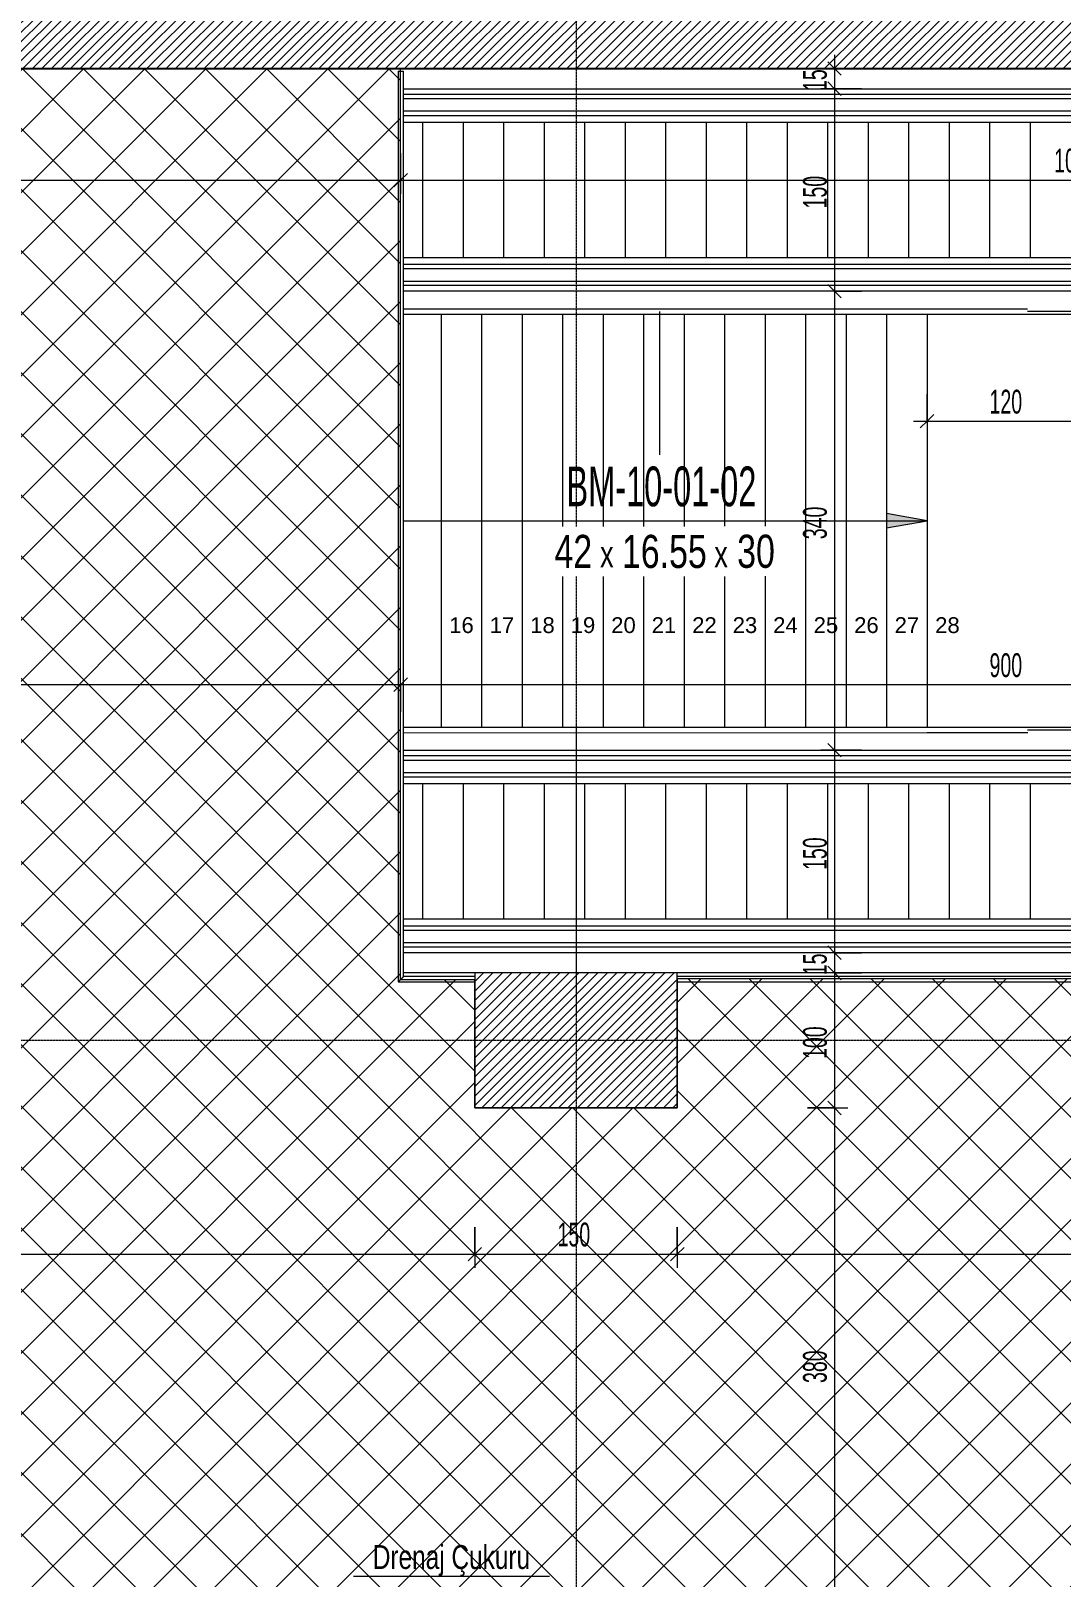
# Model space of a CAD drawing. Header units: centimetres. Extents: x -9345 to 11316, y -7197 to -3465.
# Drawn here: x -5266 to -4503, y -5258 to -4113 of the extents above; entities that cross this region are included whole.
import ezdxf

# ---------------------------------------------------------------- set-up
doc = ezdxf.new("R2010")
doc.units = ezdxf.units.CM
doc.linetypes.add('Grid Line 1_4_', pattern=[1.11125, 0.635, -0.15875, 0.15875, -0.15875])
doc.linetypes.add('Overhead', pattern=[0.396875, 0.238125, -0.15875])
for name, color, linetype, lineweight in [('A-ANNO-DIMS', 211, 'Continuous', 9), ('A-ANNO-DIMS-100', 211, 'Continuous', 9), ('A-ANNO-NOTE', 131, 'Continuous', 9), ('A-DETL-GENF', 92, 'Continuous', 9), ('A-DETL-THIN', 151, 'Continuous', 9), ('A-FLOR', 192, 'Continuous', 9), ('A-FLOR-HRAL', 11, 'Continuous', 9), ('A-GENM', 13, 'Continuous', 9), ('A-WALL', 113, 'Continuous', 9), ('A-WALL-PATT', 111, 'Continuous', 25), ('S-COLS', 52, 'Continuous', 9), ('S-GRID', 1, 'Continuous', 9), ('S-STRS', 31, 'Continuous', 9), ('S-STRS-ANNO', 31, 'Continuous', 9), ('S-STRS-IDEN', 31, 'Continuous', 9)]:
    doc.layers.add(name, color=color, linetype=linetype, lineweight=lineweight)
doc.styles.add('Arial', font='arial.ttf', dxfattribs={"height": 11.710189})
doc.styles.add('Swis721 LtCn BT_1', font='swisscl.ttf', dxfattribs={"width": 0.8, "height": 17.639445})
doc.styles.add('Swis721 LtCn BT_4', font='swisscl.ttf', dxfattribs={"height": 0.195994})
doc.styles.add('Swis721 LtCn BT_5', font='swisscl.ttf', dxfattribs={"height": 0.244992})
doc.styles.add('Swis721 LtCn BT_6', font='swisscl.ttf', dxfattribs={"height": 24.49923})
doc.styles.add('Swis721 LtCn BT_7', font='swisscl.ttf', dxfattribs={"width": 0.8, "height": 29.399076})
doc.styles.add('Swis721 LtCn BT_9', font='swisscl.ttf', dxfattribs={"height": 17.639445})
doc.dimstyles.new('IUAS_DIMENSION_INSIDE_100', dxfattribs={"dimscale": 30.48, "dimtxt": 18, "dimasz": 0.328084, "dimexe": 0.328084, "dimexo": 0.0625, "dimgap": 0, "dimtad": 1, "dimdec": 0, "dimdsep": 46, "dimtxsty": 'Swis721 LtCn BT_1', "dimblk1": 'OBLIQUE', "dimblk2": 'OBLIQUE', "dimsah": 1, "dimcen": 0.09, "dimdle": 0.328084, "dimazin": 0, "dimtfac": 1, "dimtdec": 4, "dimtix": 1, "dimtmove": 0, "dimatfit": 3, "dimfxl": 0.656168, "dimfxlon": 1, "dimtvp": 1, "dimtolj": 1, "dimtzin": 0, "dimarcsym": 2})
doc.dimstyles.new('IUAS_DIMENSION_INSIDE_100_5', dxfattribs={"dimscale": 30.48, "dimtxt": 18, "dimasz": 0.328084, "dimexe": 0.328084, "dimexo": 0.0625, "dimgap": 0, "dimtad": 1, "dimdec": 0, "dimdsep": 46, "dimtxsty": 'Swis721 LtCn BT_1', "dimblk1": 'OBLIQUE', "dimblk2": 'OBLIQUE', "dimsah": 1, "dimcen": 0.09, "dimdle": 0.328084, "dimazin": 0, "dimtfac": 1, "dimtdec": 4, "dimtix": 1, "dimtmove": 0, "dimatfit": 3, "dimfxl": 0.656168, "dimfxlon": 1, "dimtvp": 1, "dimtolj": 1, "dimtzin": 0, "dimarcsym": 2})
pattern_1 = [(45, (0, 0), (-3.535534, 3.535534), [])]

# ---------------------------------------------------------------- blocks, each defined once
blk = doc.blocks.new('A-YURUYEN MERDIVEN - 695_00-V2-_116_30 KONKORS KATI _ CONCOURSE LEVEL')
at = {"layer": 'A-GENM'}
for p, q in [((161.1, 75), (867, 75)), ((162.3, 70.8), (867, 70.8)), ((867, 67.5), (214.2, 67.5)), ((214.2, 58.5), (867, 58.5)), ((867, 50), (158.4, 50)), ((867, 55), (161.1, 55)), ((402.9, -50), (402.9, 50)), ((402.9, -50), (402.9, 50)), ((432.9, -50), (432.9, 50)), ((432.9, -50), (432.9, 50)), ((462.9, -50), (462.9, 50)), ((462.9, -50), (462.9, 50)), ((492.9, -50), (492.9, 50)), ((522.9, -50), (522.9, 50)), ((552.9, -50), (552.9, 50)), ((582.9, -50), (582.9, 50)), ((612.9, -50), (612.9, 50)), ((642.9, -50), (642.9, 50)), ((672.9, -50), (672.9, 50)), ((702.9, -50), (702.9, 50)), ((732.9, -50), (732.9, 50)), ((762.9, -50), (762.9, 50)), ((792.9, -50), (792.9, 50)), ((822.9, -50), (822.9, 50)), ((852.9, -50), (852.9, 50)), ((158.4, -50), (867, -50)), ((161.1, -55), (867, -55)), ((867, -58.5), (214.2, -58.5)), ((214.2, -67.5), (867, -67.5)), ((867, -75), (161.1, -75)), ((162.3, -70.8), (867, -70.8)), ((404.7, -90), (151.9, -90))]:
    blk.add_line(p, q, dxfattribs=at)
blk = doc.blocks.new('Railing - Railing-1538108-_116_30 KONKORS KATI _ CONCOURSE LEVEL')
at = {"layer": 'A-FLOR-HRAL'}
for p, q in [((-5691.9, 3114.5), (-6318.9, 2865.8)), ((-6313.7, 2863.6), (-5690.5, 3110.8)), ((-5691.9, 3114.5), (-5691.3, 3112.9)), ((-5691.3, 3112.9), (-5690.5, 3110.8)), ((-6318.9, 2865.8), (-6298, 2813.1)), ((-6294.3, 2814.5), (-6313.7, 2863.6)), ((-6242.7, 2673.6), (-5948.5, 1932.1)), ((-5944.8, 1933.6), (-6239, 2675.1))]:
    blk.add_line(p, q, dxfattribs=at)
for points, knots in [([(-6318.9, 2865.8), (-6318.9, 2865.8), (-6318.9, 2865.8), (-6318.7, 2865.7), (-6318.6, 2865.7), (-6318.4, 2865.6), (-6318.3, 2865.5), (-6318.1, 2865.5), (-6317.9, 2865.4), (-6317.7, 2865.3), (-6317.5, 2865.2), (-6317.3, 2865.1), (-6317.2, 2865.1), (-6317, 2865), (-6317, 2865)], [0, 0, 0, 0, 0.0833333, 0.125, 0.1666667, 0.2083333, 0.2291667, 0.25, 0.2916667, 0.3333333, 0.3541667, 0.375, 0.3958333, 0.4166667, 0.4166667, 0.4166667, 0.4166667]), ([(-6316.8, 2864.9), (-6316.8, 2864.9), (-6316.8, 2864.9), (-6316.7, 2864.9), (-6316.6, 2864.8), (-6316.6, 2864.8)], [0.43480068, 0.43480068, 0.43480068, 0.43480068, 0.4375, 0.45833333, 0.46102051, 0.46102051, 0.46102051, 0.46102051]), ([(-6316.6, 2864.8), (-6316.6, 2864.8), (-6316.5, 2864.8), (-6316.3, 2864.7), (-6316.1, 2864.6), (-6316, 2864.6), (-6315.8, 2864.5), (-6315.6, 2864.4), (-6315.5, 2864.3), (-6315.3, 2864.3), (-6315.2, 2864.2), (-6315, 2864.1), (-6314.9, 2864.1), (-6314.7, 2864), (-6314.5, 2863.9), (-6314.4, 2863.9), (-6314.2, 2863.8), (-6314.1, 2863.7), (-6313.9, 2863.7), (-6313.8, 2863.6), (-6313.7, 2863.6), (-6313.7, 2863.6)], [0.4610205, 0.4610205, 0.4610205, 0.4610205, 0.4791667, 0.5, 0.5208333, 0.5416667, 0.5625, 0.5833333, 0.6041667, 0.625, 0.6458333, 0.6666667, 0.6875, 0.7083333, 0.75, 0.7708333, 0.7916667, 0.8333333, 0.875, 0.9166667, 1, 1, 1, 1])]:
    blk.add_open_spline(points, degree=3, knots=knots, dxfattribs=at)
blk = doc.blocks.new('Railing - Railing-1643789-_116_30 KONKORS KATI _ CONCOURSE LEVEL')
at = {"layer": 'A-FLOR-HRAL'}
for p, q in [((-5857.8, 3044.4), (-5714.8, 2684)), ((-5854.1, 3045.9), (-5711.1, 2685.5)), ((-5714.8, 2684), (-5681.6, 2600.3)), ((-5711.1, 2685.5), (-5683.6, 2616.2)), ((-5681.6, 2600.3), (-5526.8, 2209.9))]:
    blk.add_line(p, q, dxfattribs=at)
blk = doc.blocks.new('Railing - Railing-1643793-_116_30 KONKORS KATI _ CONCOURSE LEVEL')
at = {"layer": 'A-FLOR-HRAL'}
for p, q in [((-6145.9, 2930.2), (-6002.9, 2569.7)), ((-6142.1, 2931.7), (-5999.2, 2571.2)), ((-6002.9, 2569.7), (-5975.4, 2500.4)), ((-5999.2, 2571.2), (-5966, 2487.5)), ((-5966, 2487.5), (-5811.1, 2097.1))]:
    blk.add_line(p, q, dxfattribs=at)
blk = doc.blocks.new('A-YURUYEN MERDIVEN - 695_00-V15-_116_30 KONKORS KATI _ CONCOURSE LEVEL')
at = {"layer": 'A-GENM'}
for p, q in [((151.9, 90), (404.7, 90)), ((161.1, 75), (866.9, 75)), ((162.3, 70.8), (866.9, 70.8)), ((866.9, 67.5), (214.2, 67.5)), ((214.2, 58.5), (866.9, 58.5)), ((866.9, 50), (158.4, 50)), ((866.9, 55), (161.1, 55)), ((402.9, -50), (402.9, 50)), ((402.9, -50), (402.9, 50)), ((432.9, -50), (432.9, 50)), ((432.9, -50), (432.9, 50)), ((462.9, -50), (462.9, 50)), ((462.9, -50), (462.9, 50)), ((492.9, -50), (492.9, 50)), ((522.9, -50), (522.9, 50)), ((552.9, -50), (552.9, 50)), ((582.9, -50), (582.9, 50)), ((612.9, -50), (612.9, 50)), ((642.9, -50), (642.9, 50)), ((672.9, -50), (672.9, 50)), ((702.9, -50), (702.9, 50)), ((732.9, -50), (732.9, 50)), ((762.9, -50), (762.9, 50)), ((792.9, -50), (792.9, 50)), ((822.9, -50), (822.9, 50)), ((852.9, -50), (852.9, 50)), ((158.4, -50), (866.9, -50)), ((161.1, -55), (866.9, -55)), ((866.9, -58.5), (214.2, -58.5)), ((214.2, -67.5), (866.9, -67.5)), ((866.9, -75), (161.1, -75)), ((162.3, -70.8), (866.9, -70.8))]:
    blk.add_line(p, q, dxfattribs=at)
blk = doc.blocks.new('DIMBLOCK129-_116_30 KONKORS KATI _ CONCOURSE LEVEL')
at = {"layer": 'A-ANNO-DIMS-100', "transparency": 16777216}
for p, q in [((-4670.6, -4130.5), (-4670.6, -4155.5)), ((-4650.6, -4140.5), (-4680.6, -4140.5)), ((-4670.6, -4140.5), (-4675.6, -4135.5)), ((-4670.6, -4140.5), (-4665.6, -4145.5)), ((-4670.6, -4140.5), (-4650.6, -4140.5)), ((-4650.6, -4155.5), (-4680.6, -4155.5)), ((-4670.6, -4155.5), (-4675.6, -4150.5)), ((-4670.6, -4155.5), (-4665.6, -4160.5)), ((-4670.6, -4155.5), (-4650.6, -4155.5))]:
    blk.add_line(p, q, dxfattribs=at)
at = {"layer": 'A-ANNO-DIMS-100', "color": 0, "transparency": 16777216, "insert": (-4693.9, -4157.2), "char_height": 17.64, "width": 21.943, "attachment_point": 1, "rotation": 90, "line_spacing_factor": 0.971848, "style": 'Swis721 LtCn BT_1'}
blk.add_mtext('15', dxfattribs=at)
blk = doc.blocks.new('_Oblique')
at = {"color": 0, "linetype": 'ByBlock', "lineweight": -2}
blk.add_line((-0.5, -0.5), (0.5, 0.5), dxfattribs=at)
blk = doc.blocks.new('DIMBLOCK130-_116_30 KONKORS KATI _ CONCOURSE LEVEL')
at = {"layer": 'A-ANNO-DIMS-100', "transparency": 16777216}
for p, q in [((-4650.6, -4155.5), (-4680.6, -4155.5)), ((-4670.6, -4155.5), (-4675.6, -4150.5)), ((-4670.6, -4155.5), (-4670.6, -4305.5)), ((-4670.6, -4155.5), (-4665.6, -4160.5)), ((-4670.6, -4155.5), (-4650.6, -4155.5)), ((-4650.6, -4305.5), (-4680.6, -4305.5)), ((-4670.6, -4305.5), (-4675.6, -4300.5)), ((-4670.6, -4305.5), (-4665.6, -4310.5)), ((-4670.6, -4305.5), (-4650.6, -4305.5))]:
    blk.add_line(p, q, dxfattribs=at)
at = {"layer": 'A-ANNO-DIMS-100', "color": 0, "transparency": 16777216, "insert": (-4693.9, -4244.2), "char_height": 17.64, "width": 32.914, "attachment_point": 1, "rotation": 90, "line_spacing_factor": 0.971848, "style": 'Swis721 LtCn BT_1'}
blk.add_mtext('150', dxfattribs=at)
blk = doc.blocks.new('DIMBLOCK131-_116_30 KONKORS KATI _ CONCOURSE LEVEL')
at = {"layer": 'A-ANNO-DIMS-100', "transparency": 16777216}
for p, q in [((-4650.6, -4305.5), (-4680.6, -4305.5)), ((-4670.6, -4305.5), (-4675.6, -4300.5)), ((-4670.6, -4305.5), (-4670.6, -4645.5)), ((-4670.6, -4305.5), (-4665.6, -4310.5)), ((-4670.6, -4305.5), (-4650.6, -4305.5)), ((-4650.6, -4645.5), (-4680.6, -4645.5)), ((-4670.6, -4645.5), (-4675.6, -4640.5)), ((-4670.6, -4645.5), (-4665.6, -4650.5)), ((-4670.6, -4645.5), (-4650.6, -4645.5))]:
    blk.add_line(p, q, dxfattribs=at)
at = {"layer": 'A-ANNO-DIMS-100', "color": 0, "transparency": 16777216, "insert": (-4693.9, -4489.2), "char_height": 17.64, "width": 32.914, "attachment_point": 1, "rotation": 90, "line_spacing_factor": 0.971848, "style": 'Swis721 LtCn BT_1'}
blk.add_mtext('340', dxfattribs=at)
blk = doc.blocks.new('DIMBLOCK132-_116_30 KONKORS KATI _ CONCOURSE LEVEL')
at = {"layer": 'A-ANNO-DIMS-100', "transparency": 16777216}
for p, q in [((-4650.6, -4645.5), (-4680.6, -4645.5)), ((-4670.6, -4645.5), (-4675.6, -4640.5)), ((-4670.6, -4645.5), (-4670.6, -4795.5)), ((-4670.6, -4645.5), (-4665.6, -4650.5)), ((-4670.6, -4645.5), (-4650.6, -4645.5)), ((-4650.6, -4795.5), (-4680.6, -4795.5)), ((-4670.6, -4795.5), (-4675.6, -4790.5)), ((-4670.6, -4795.5), (-4665.6, -4800.5)), ((-4670.6, -4795.5), (-4650.6, -4795.5))]:
    blk.add_line(p, q, dxfattribs=at)
at = {"layer": 'A-ANNO-DIMS-100', "color": 0, "transparency": 16777216, "insert": (-4693.9, -4734.2), "char_height": 17.64, "width": 32.914, "attachment_point": 1, "rotation": 90, "line_spacing_factor": 0.971848, "style": 'Swis721 LtCn BT_1'}
blk.add_mtext('150', dxfattribs=at)
blk = doc.blocks.new('DIMBLOCK133-_116_30 KONKORS KATI _ CONCOURSE LEVEL')
at = {"layer": 'A-ANNO-DIMS-100', "transparency": 16777216}
for p, q in [((-4650.6, -4795.5), (-4680.6, -4795.5)), ((-4670.6, -4795.5), (-4675.6, -4790.5)), ((-4670.6, -4795.5), (-4670.6, -4810.5)), ((-4670.6, -4795.5), (-4665.6, -4800.5)), ((-4670.6, -4795.5), (-4650.6, -4795.5)), ((-4670.6, -4810.5), (-4675.6, -4805.5)), ((-4650.6, -4810.5), (-4680.6, -4810.5)), ((-4670.6, -4810.5), (-4665.6, -4815.5)), ((-4670.6, -4810.5), (-4650.6, -4810.5))]:
    blk.add_line(p, q, dxfattribs=at)
at = {"layer": 'A-ANNO-DIMS-100', "color": 0, "transparency": 16777216, "insert": (-4693.9, -4812.2), "char_height": 17.64, "width": 21.943, "attachment_point": 1, "rotation": 90, "line_spacing_factor": 0.971848, "style": 'Swis721 LtCn BT_1'}
blk.add_mtext('15', dxfattribs=at)
blk = doc.blocks.new('DIMBLOCK134-_116_30 KONKORS KATI _ CONCOURSE LEVEL')
at = {"layer": 'A-ANNO-DIMS-100', "transparency": 16777216}
for p, q in [((-4670.6, -4810.5), (-4675.6, -4805.5)), ((-4650.6, -4810.5), (-4680.6, -4810.5)), ((-4670.6, -4810.5), (-4670.6, -4910.5)), ((-4670.6, -4810.5), (-4665.6, -4815.5)), ((-4670.6, -4810.5), (-4650.6, -4810.5)), ((-4690.6, -4910.5), (-4660.6, -4910.5)), ((-4670.6, -4910.5), (-4690.6, -4910.5)), ((-4670.6, -4910.5), (-4675.6, -4905.5)), ((-4670.6, -4910.5), (-4665.6, -4915.5))]:
    blk.add_line(p, q, dxfattribs=at)
at = {"layer": 'A-ANNO-DIMS-100', "color": 0, "transparency": 16777216, "insert": (-4693.9, -4874.2), "char_height": 17.64, "width": 32.914, "attachment_point": 1, "rotation": 90, "line_spacing_factor": 0.971848, "style": 'Swis721 LtCn BT_1'}
blk.add_mtext('100', dxfattribs=at)
blk = doc.blocks.new('DIMBLOCK135-_116_30 KONKORS KATI _ CONCOURSE LEVEL')
at = {"layer": 'A-ANNO-DIMS-100', "transparency": 16777216}
for p, q in [((-4690.6, -4910.5), (-4660.6, -4910.5)), ((-4670.6, -4910.5), (-4690.6, -4910.5)), ((-4670.6, -4910.5), (-4675.6, -4905.5)), ((-4670.6, -4910.5), (-4670.6, -5290.5)), ((-4670.6, -4910.5), (-4665.6, -4915.5)), ((-4650.6, -5290.5), (-4680.6, -5290.5)), ((-4670.6, -5290.5), (-4675.6, -5285.5)), ((-4670.6, -5290.5), (-4665.6, -5295.5)), ((-4670.6, -5290.5), (-4650.6, -5290.5))]:
    blk.add_line(p, q, dxfattribs=at)
at = {"layer": 'A-ANNO-DIMS-100', "color": 0, "transparency": 16777216, "insert": (-4693.9, -5114.2), "char_height": 17.64, "width": 32.914, "attachment_point": 1, "rotation": 90, "line_spacing_factor": 0.971848, "style": 'Swis721 LtCn BT_1'}
blk.add_mtext('380', dxfattribs=at)
blk = doc.blocks.new('DIMBLOCK177-_116_30 KONKORS KATI _ CONCOURSE LEVEL')
at = {"layer": 'A-ANNO-DIMS-100', "transparency": 16777216}
for p, q in [((-5747, -4998.8), (-5747, -5028.8)), ((-5747, -5018.8), (-5747, -4998.8)), ((-4937, -4998.8), (-4937, -5028.8)), ((-4937, -5018.8), (-4937, -4998.8)), ((-5747, -5018.8), (-5742, -5013.8)), ((-4937, -5018.8), (-4932, -5013.8)), ((-5747, -5018.8), (-5752, -5023.8)), ((-5747, -5018.8), (-4937, -5018.8)), ((-4937, -5018.8), (-4942, -5023.8))]:
    blk.add_line(p, q, dxfattribs=at)
at = {"layer": 'A-ANNO-DIMS-100', "color": 0, "transparency": 16777216, "insert": (-5355.7, -4995.4), "char_height": 17.64, "width": 32.914, "attachment_point": 1, "line_spacing_factor": 0.971848, "style": 'Swis721 LtCn BT_1'}
blk.add_mtext('810', dxfattribs=at)
blk = doc.blocks.new('DIMBLOCK178-_116_30 KONKORS KATI _ CONCOURSE LEVEL')
at = {"layer": 'A-ANNO-DIMS-100', "transparency": 16777216}
for p, q in [((-4937, -4998.8), (-4937, -5028.8)), ((-4937, -5018.8), (-4937, -4998.8)), ((-4787, -4998.8), (-4787, -5028.8)), ((-4787, -5018.8), (-4787, -4998.8)), ((-4937, -5018.8), (-4932, -5013.8)), ((-4787, -5018.8), (-4782, -5013.8)), ((-4937, -5018.8), (-4942, -5023.8)), ((-4937, -5018.8), (-4787, -5018.8)), ((-4787, -5018.8), (-4792, -5023.8))]:
    blk.add_line(p, q, dxfattribs=at)
at = {"layer": 'A-ANNO-DIMS-100', "color": 0, "transparency": 16777216, "insert": (-4875.7, -4995.4), "char_height": 17.64, "width": 32.914, "attachment_point": 1, "line_spacing_factor": 0.971848, "style": 'Swis721 LtCn BT_1'}
blk.add_mtext('150', dxfattribs=at)
blk = doc.blocks.new('DIMBLOCK179-_116_30 KONKORS KATI _ CONCOURSE LEVEL')
at = {"layer": 'A-ANNO-DIMS-100', "transparency": 16777216}
for p, q in [((-4787, -4998.8), (-4787, -5028.8)), ((-4787, -5018.8), (-4787, -4998.8)), ((-3987, -4998.8), (-3987, -5028.8)), ((-3987, -5018.8), (-3987, -4998.8)), ((-4787, -5018.8), (-4782, -5013.8)), ((-3987, -5018.8), (-3982, -5013.8)), ((-4787, -5018.8), (-4792, -5023.8)), ((-4787, -5018.8), (-3987, -5018.8)), ((-3987, -5018.8), (-3992, -5023.8))]:
    blk.add_line(p, q, dxfattribs=at)
at = {"layer": 'A-ANNO-DIMS-100', "color": 0, "transparency": 16777216, "insert": (-4400.7, -4995.4), "char_height": 17.64, "width": 32.914, "attachment_point": 1, "line_spacing_factor": 0.971848, "style": 'Swis721 LtCn BT_1'}
blk.add_mtext('800', dxfattribs=at)
blk = doc.blocks.new('DIMBLOCK214-_116_30 KONKORS KATI _ CONCOURSE LEVEL')
at = {"layer": 'A-ANNO-DIMS-100', "transparency": 16777216}
for p, q in [((-6662, -4203.3), (-6662, -4233.3)), ((-6662, -4223.3), (-6662, -4203.3)), ((-4992, -4203.3), (-4992, -4233.3)), ((-4992, -4223.3), (-4992, -4203.3)), ((-6662, -4223.3), (-6667, -4228.3)), ((-6662, -4223.3), (-6657, -4218.3)), ((-6662, -4223.3), (-4992, -4223.3)), ((-4992, -4223.3), (-4997, -4228.3)), ((-4992, -4223.3), (-4987, -4218.3))]:
    blk.add_line(p, q, dxfattribs=at)
at = {"layer": 'A-ANNO-DIMS-100', "color": 0, "transparency": 16777216, "insert": (-5845.3, -4199.9), "char_height": 17.64, "width": 43.886, "attachment_point": 1, "line_spacing_factor": 0.971848, "style": 'Swis721 LtCn BT_1'}
blk.add_mtext('1670', dxfattribs=at)
blk = doc.blocks.new('DIMBLOCK215-_116_30 KONKORS KATI _ CONCOURSE LEVEL')
at = {"layer": 'A-ANNO-DIMS-100', "transparency": 16777216}
for p, q in [((-4992, -4203.3), (-4992, -4233.3)), ((-4992, -4223.3), (-4992, -4203.3)), ((-3987, -4203.3), (-3987, -4233.3)), ((-3987, -4223.3), (-3987, -4203.3)), ((-4992, -4223.3), (-4997, -4228.3)), ((-4992, -4223.3), (-4987, -4218.3)), ((-4992, -4223.3), (-3987, -4223.3)), ((-3987, -4223.3), (-3992, -4228.3)), ((-3987, -4223.3), (-3982, -4218.3))]:
    blk.add_line(p, q, dxfattribs=at)
at = {"layer": 'A-ANNO-DIMS-100', "color": 0, "transparency": 16777216, "insert": (-4507.8, -4199.9), "char_height": 17.64, "width": 43.886, "attachment_point": 1, "line_spacing_factor": 0.971848, "style": 'Swis721 LtCn BT_1'}
blk.add_mtext('1005', dxfattribs=at)
blk = doc.blocks.new('NRCN_stair Tag_3mm_ - Stair Tag-1717967-_116_30 KONKORS KATI _ CONCOURSE LEVEL')
at = {"layer": 'S-STRS-IDEN', "char_height": 0.19599, "width": 0.1128, "attachment_point": 2, "line_spacing_factor": 0.971848, "style": 'Swis721 LtCn BT_4', "bg_fill": 3, "box_fill_scale": 1.25, "bg_fill_color": 0, "bg_fill_transparency": 0}
for insert in [(-0.432, -0.177), (0.414, -0.177)]:
    blk.add_mtext('\\fSwis721 LtCn BT|b0|i0|c162|p34|;x', dxfattribs=dict(at, insert=insert))
at = {"layer": 'S-STRS-IDEN', "insert": (0.673, -0.132), "char_height": 0.245, "width": 0.372, "attachment_point": 2, "line_spacing_factor": 0.971848, "style": 'Swis721 LtCn BT_5', "bg_fill": 3, "box_fill_scale": 1.25, "bg_fill_color": 0, "bg_fill_transparency": 0}
blk.add_mtext('30', dxfattribs=at)
blk = doc.blocks.new('DIMBLOCK292-_116_30 KONKORS KATI _ CONCOURSE LEVEL')
at = {"layer": 'A-ANNO-DIMS-100', "transparency": 16777216}
for p, q in [((-4602, -4381.8), (-4602, -4411.8)), ((-4602, -4401.8), (-4602, -4381.8)), ((-4482, -4381.8), (-4482, -4411.8)), ((-4482, -4401.8), (-4482, -4381.8)), ((-4602, -4401.8), (-4597, -4396.8)), ((-4482, -4401.8), (-4477, -4396.8)), ((-4612, -4401.8), (-4482, -4401.8)), ((-4602, -4401.8), (-4607, -4406.8)), ((-4482, -4401.8), (-4487, -4406.8))]:
    blk.add_line(p, q, dxfattribs=at)
at = {"layer": 'A-ANNO-DIMS-100', "color": 0, "transparency": 16777216, "insert": (-4555.7, -4378.5), "char_height": 17.64, "width": 32.914, "attachment_point": 1, "line_spacing_factor": 0.971848, "style": 'Swis721 LtCn BT_1'}
blk.add_mtext('120', dxfattribs=at)
blk = doc.blocks.new('TURENG_YAZI1 - TURENG_YAZI-1811958-_116_30 KONKORS KATI _ CONCOURSE LEVEL')
at = {"layer": 'A-ANNO-NOTE'}
blk.add_line((0, 0), (1.454, 0), dxfattribs=at)
blk = doc.blocks.new('DIMBLOCK315-_116_30 KONKORS KATI _ CONCOURSE LEVEL')
at = {"layer": 'A-ANNO-DIMS-100', "transparency": 16777216}
for p, q in [((-4992, -4617), (-4992, -4587)), ((-4992, -4597), (-4987, -4592)), ((-4092, -4617), (-4092, -4587)), ((-4092, -4597), (-4087, -4592)), ((-4992, -4597), (-4997, -4602)), ((-4092, -4597), (-4992, -4597)), ((-4992, -4597), (-4992, -4617)), ((-4092, -4597), (-4097, -4602)), ((-4092, -4597), (-4092, -4617))]:
    blk.add_line(p, q, dxfattribs=at)
at = {"layer": 'A-ANNO-DIMS-100', "color": 0, "transparency": 16777216, "insert": (-4555.7, -4573.7), "char_height": 17.64, "width": 32.914, "attachment_point": 1, "line_spacing_factor": 0.971848, "style": 'Swis721 LtCn BT_1'}
blk.add_mtext('900', dxfattribs=at)
blk = doc.blocks.new('DIMBLOCK316-_116_30 KONKORS KATI _ CONCOURSE LEVEL')
at = {"layer": 'A-ANNO-DIMS-100', "transparency": 16777216}
for p, q in [((-6662, -4617), (-6662, -4587)), ((-6662, -4597), (-6657, -4592)), ((-4992, -4617), (-4992, -4587)), ((-4992, -4597), (-4987, -4592)), ((-4992, -4597), (-6672, -4597)), ((-6662, -4597), (-6667, -4602)), ((-6662, -4597), (-6662, -4617)), ((-4992, -4597), (-4997, -4602)), ((-4992, -4597), (-4992, -4617))]:
    blk.add_line(p, q, dxfattribs=at)
at = {"layer": 'A-ANNO-DIMS-100', "color": 0, "transparency": 16777216, "insert": (-5845.3, -4573.7), "char_height": 17.64, "width": 43.886, "attachment_point": 1, "line_spacing_factor": 0.971848, "style": 'Swis721 LtCn BT_1'}
blk.add_mtext('1670', dxfattribs=at)

msp = doc.modelspace()

# ---------------------------------------------------------------- hatches: boundary and pattern name
at = {"layer": 'A-DETL-GENF', "lineweight": 18}
h = msp.add_hatch(dxfattribs=at)
h.set_pattern_fill('FP_6', color=253, style=0, pattern_type=2)
h.set_pattern_definition([(45, (0, 0), (-22.62742, 22.62742), []), (135, (0, 0), (-22.62742, -22.62742), [])])
h.paths.add_polyline_path([(-2152, -6550.5), (-2152, -6310.5), (-2064, -6310.5), (-2064, -6130.5), (-2152.2, -6130.5), (-2152.2, -5950.5), (-2172.2, -5950.5), (-2172.2, -5575.5), (-2179.1, -5580.6), (-2186.6, -5584.7), (-2194.6, -5587.7), (-2202.9, -5589.5), (-2211.4, -5590.2), (-2220, -5589.6), (-2228.3, -5587.8), (-2236.3, -5584.8), (-2244.2, -5580.4), (-2250.7, -5575.6), (-2256.7, -5569.6), (-2261.9, -5562.7), (-2266, -5555.2), (-2269, -5547.2), (-2270.8, -5538.9), (-2271.4, -5530.4), (-2270.9, -5521.9), (-2269.1, -5513.5), (-2266.1, -5505.5), (-2262, -5498), (-2256.9, -5491.1), (-2250.9, -5485.1), (-2244.1, -5479.9), (-2236.6, -5475.8), (-2228.6, -5472.8), (-2220.2, -5471), (-2211.7, -5470.3), (-2203.4, -5470.9), (-2195.2, -5472.7), (-2187.3, -5475.6), (-2179.9, -5479.5), (-2173.2, -5484.5), (-2167.2, -5490.3), (-2162, -5496.9), (-2157.9, -5504.2), (-2154.7, -5511.9), (-2152.7, -5520.1), (-2151.9, -5528.4), (-2152.2, -5536.8), (-2153.6, -5545), (-2156.2, -5553), (-2159.9, -5560.5), (-1802, -5560.5), (-1802, -5057.6), (-1801.5, -5040.7), (-1799.7, -5023.9), (-1796.8, -5007.3), (-1792.7, -4990.9), (-1787.4, -4974.8), (-1781, -4959.2), (-1773.5, -4944.1), (-1764.9, -4929.5), (-1755.3, -4915.6), (-1744.7, -4902.4), (-1733.2, -4890), (-1720.9, -4878.5), (-1707.8, -4867.9), (-1693.9, -4858.2), (-1679.4, -4849.6), (-1664.3, -4842), (-1648.7, -4835.5), (-1632.7, -4830.1), (-1616.3, -4825.9), (-1599.7, -4822.9), (-1582.9, -4821.1), (-1566, -4820.5), (-812, -4820.5), (-812, -4815.3), (-662, -4815.3), (-662, -4164.9), (-812, -4164.9), (-812, -4140.5), (-2249, -4140.5), (-2249, -4460.5), (-3062, -4460.5), (-3062, -4140.5), (-3987, -4140.5), (-3987, -4320.5), (-4092, -4320.5), (-4092, -4630.5), (-3987, -4630.5), (-3987, -4810.5), (-3837, -4810.5), (-3837, -4910.5), (-3987, -4910.5), (-3987, -4814.9), (-4787, -4814.9), (-4787, -4910.5), (-4937, -4910.5), (-4937, -4815.5), (-4992, -4815.5), (-4992, -4140.5), (-6662, -4140.5), (-6662, -4165.4), (-6812, -4165.4), (-6812, -4816.8), (-6662, -4816.8), (-6662, -5290.5), (-4007, -5290.5), (-3987.4, -5291.2), (-3968, -5293), (-3948.7, -5296.2), (-3929.6, -5300.5), (-3910.9, -5306.1), (-3892.5, -5312.8), (-3874.6, -5320.7), (-3857.3, -5329.8), (-3840.6, -5339.9), (-3824.6, -5351.1), (-3809.3, -5363.3), (-3794.8, -5376.4), (-3781.2, -5390.5), (-3768.5, -5405.4), (-3756.8, -5421), (-3746.2, -5437.4), (-3735.9, -5455.8), (-3728.1, -5472.1), (-3720.8, -5490.2), (-3714.6, -5508.7), (-3709.6, -5527.7), (-3705.9, -5546.8), (-3703.4, -5566.2), (-3702.1, -5585.8), (-3702.1, -5605.3), (-3703.4, -5624.8), (-3705.9, -5644.2), (-3709.6, -5663.4), (-3714.6, -5682.3), (-3720.8, -5700.9), (-3728.1, -5719), (-3736.6, -5736.6), (-3746.2, -5753.6), (-3756.8, -5770), (-3768.5, -5785.7), (-3781.2, -5800.6), (-3794.8, -5814.6), (-3809.3, -5827.8), (-3824.6, -5840), (-3840.6, -5851.1), (-3857.3, -5861.3), (-3874.6, -5870.3), (-3892.5, -5878.2), (-3910.9, -5885), (-3929.6, -5890.6), (-3948.7, -5894.9), (-3968, -5898), (-3987.4, -5899.9), (-4007, -5900.5), (-6132, -5900.5), (-6132, -6190.5), (-4062, -6190.5), (-4062, -6370.5), (-3978.5, -6370.5), (-3978.5, -6550.5), (-2167.9, -6550.5)], flags=0)
h.paths.add_polyline_path([(-3187, -5580.5), (-3187, -5480.5), (-3037, -5480.5), (-3037, -5580.5), (-3159.8, -5580.5)], flags=0)
h.paths.add_polyline_path([(-3112, -4920.5), (-3120.5, -4919.9), (-3128.9, -4918.1), (-3136.9, -4915.1), (-3144.4, -4911), (-3151.3, -4905.9), (-3157.3, -4899.8), (-3162.5, -4893), (-3166.6, -4885.4), (-3169.5, -4877.4), (-3171.4, -4869.1), (-3172, -4860.5), (-3171.4, -4852), (-3169.5, -4843.6), (-3166.6, -4835.6), (-3162.5, -4828.1), (-3157.3, -4821.2), (-3151.3, -4815.2), (-3144.4, -4810), (-3136.9, -4805.9), (-3128.9, -4803), (-3120.5, -4801.1), (-3112, -4800.5), (-3103.4, -4801.1), (-3095.1, -4803), (-3087.1, -4805.9), (-3079.5, -4810), (-3072.7, -4815.2), (-3066.6, -4821.2), (-3061.5, -4828.1), (-3057.4, -4835.6), (-3054.4, -4843.6), (-3052.6, -4852), (-3052, -4860.5), (-3052.6, -4869.1), (-3054.4, -4877.4), (-3057.4, -4885.4), (-3061.5, -4893), (-3066.6, -4899.8), (-3072.7, -4905.9), (-3079.5, -4911), (-3087.1, -4915.1), (-3095.1, -4918.1), (-3103.4, -4919.9)], flags=0)
h.paths.add_polyline_path([(-2212, -4920.5), (-2220.5, -4919.9), (-2228.9, -4918.1), (-2236.9, -4915.1), (-2244.4, -4911), (-2251.3, -4905.9), (-2257.3, -4899.8), (-2262.5, -4893), (-2266.6, -4885.4), (-2269.5, -4877.4), (-2271.4, -4869.1), (-2272, -4860.5), (-2271.4, -4852), (-2269.5, -4843.6), (-2266.6, -4835.6), (-2262.5, -4828.1), (-2257.3, -4821.2), (-2251.3, -4815.2), (-2244.2, -4809.9), (-2236.9, -4805.9), (-2228.9, -4803), (-2220.5, -4801.1), (-2212, -4800.5), (-2203.4, -4801.1), (-2195.1, -4803), (-2187.1, -4805.9), (-2179.5, -4810), (-2172.7, -4815.2), (-2166.6, -4821.2), (-2161.5, -4828.1), (-2157.4, -4835.6), (-2154.4, -4843.6), (-2152.6, -4852), (-2152, -4860.5), (-2152.6, -4869.1), (-2154.4, -4877.4), (-2157.4, -4885.4), (-2161.5, -4893), (-2166.6, -4899.8), (-2172.7, -4905.9), (-2179.5, -4911), (-2187.1, -4915.1), (-2195.1, -4918.1), (-2203.4, -4919.9)], flags=0)
h.paths.add_polyline_path([(-5747, -4910.5), (-5897, -4910.5), (-5897, -4810.5), (-5747, -4810.5), (-5747, -4906.6)], flags=0)
h.paths.add_polyline_path([(-642, -4816.2), (-411.8, -4816.2), (-411.8, -4590.5), (-332, -4590.5), (-332, -4390.5), (-411.8, -4390.5), (-411.8, -4165.5), (-656.1, -4165.5), (-656.1, -4816.2)], flags=0)
h.paths.add_polyline_path([(-8424.3, -4815.5), (-6821.9, -4815.5), (-6821.9, -4165.5), (-8477.2, -4165.5), (-8477.2, -4390.5), (-8532.2, -4390.5), (-8532.2, -4590.5), (-8477.2, -4590.5), (-8477.2, -4815.5)], flags=0)
at = {"layer": 'A-WALL-PATT', "lineweight": 9}
h = msp.add_hatch(dxfattribs=at)
h.set_pattern_fill('FP_1', color=256, style=0, pattern_type=2)
h.set_pattern_definition(pattern_1)
h.paths.add_polyline_path([(-6662, -4140.5), (-812, -4140.5), (-812, -3990.5), (-6812, -3990.5), (-6812, -4140.5), (-6662, -4140.5)], flags=0)
at = {"layer": 'S-COLS'}
h = msp.add_hatch(dxfattribs=at)
h.set_pattern_fill('FP_1', color=256, style=0, pattern_type=2)
h.set_pattern_definition(pattern_1)
h.paths.add_polyline_path([(-4914.6, -4910.5), (-4787, -4910.5), (-4787, -4810.5), (-4937, -4810.5), (-4937, -4910.5)], flags=0)
at = {"layer": 'S-STRS-ANNO'}
msp.add_hatch(color=256, dxfattribs=at).paths.add_polyline_path([(-4632, -4480.8), (-4602, -4475.5), (-4632, -4470.2)], flags=0)

# ---------------------------------------------------------------- linework, layer by layer
at = {"layer": 'A-DETL-THIN'}
for p, q in [((-4992, -4140.5), (-6662, -4140.5)), ((-4992, -4815.5), (-4992, -4140.5)), ((-4937, -4815.5), (-4992, -4815.5)), ((-4937, -4910.5), (-4937, -4815.5)), ((-3987, -4814.9), (-4787, -4814.9)), ((-4787, -4814.9), (-4787, -4910.5)), ((-4787, -4910.5), (-4937, -4910.5))]:
    msp.add_line(p, q, dxfattribs=at)
at = {"layer": 'A-FLOR'}
for p, q in [((-4992, -4142.6), (-4992, -4140.5)), ((-4937, -4810.5), (-4989.7, -4810.5)), ((-3987, -4810.5), (-4787, -4810.5))]:
    msp.add_line(p, q, dxfattribs=at)
at = {"layer": 'A-WALL', "lineweight": 25}
msp.add_line((-6662, -4140.5), (-3062, -4140.5), dxfattribs=at)
at = {"layer": 'S-COLS'}
for p, q in [((-4787, -4810.5), (-4937, -4810.5)), ((-4937, -4810.5), (-4937, -4815.5)), ((-4937, -4815.5), (-4937, -4910.5)), ((-4787, -4814.9), (-4787, -4810.5)), ((-4787, -4910.5), (-4787, -4814.9)), ((-4937, -4910.5), (-4787, -4910.5))]:
    msp.add_line(p, q, dxfattribs=at)
at = {"layer": 'S-GRID', "linetype": 'Grid Line 1_4_'}
for p, q in [((-4862, -3567.1), (-4862, -7079.7)), ((1078.2, -4860.5), (-8251.7, -4860.5))]:
    msp.add_line(p, q, dxfattribs=at)
at = {"layer": 'S-STRS', "linetype": 'Overhead'}
for p, q in [((-4962, -4322.6), (-4962, -4628.5)), ((-4932, -4322.6), (-4932, -4628.5)), ((-4902, -4322.6), (-4902, -4628.5)), ((-4872, -4322.6), (-4872, -4628.5)), ((-4842, -4322.6), (-4842, -4628.5)), ((-4812, -4322.6), (-4812, -4628.5)), ((-4782, -4322.6), (-4782, -4628.5)), ((-4752, -4322.6), (-4752, -4628.5)), ((-4722, -4322.6), (-4722, -4628.5)), ((-4692, -4322.6), (-4692, -4628.5)), ((-4662, -4322.6), (-4662, -4628.5)), ((-4632, -4322.6), (-4632, -4628.5)), ((-4602, -4322.6), (-4602, -4628.5))]:
    msp.add_line(p, q, dxfattribs=at)
at = {"layer": 'S-STRS'}
for p, q in [((-4962, -4322.6), (-4962, -4628.5)), ((-4932, -4322.6), (-4932, -4628.5)), ((-4902, -4322.6), (-4902, -4628.5)), ((-4872, -4322.6), (-4872, -4628.5)), ((-4842, -4322.6), (-4842, -4628.5)), ((-4812, -4322.6), (-4812, -4628.5)), ((-4782, -4322.6), (-4782, -4628.5)), ((-4752, -4322.6), (-4752, -4628.5)), ((-4722, -4322.6), (-4722, -4628.5)), ((-4692, -4322.6), (-4692, -4628.5)), ((-4662, -4322.6), (-4662, -4628.5)), ((-4632, -4322.6), (-4632, -4628.5)), ((-4602, -4322.6), (-4602, -4628.5))]:
    msp.add_line(p, q, dxfattribs=at)
at = {"layer": 'S-STRS-ANNO'}
for p, q in [((-4989.7, -4475.5), (-4962, -4475.5)), ((-4962, -4475.5), (-4932, -4475.5)), ((-4932, -4475.5), (-4902, -4475.5)), ((-4902, -4475.5), (-4872, -4475.5)), ((-4872, -4475.5), (-4842, -4475.5)), ((-4842, -4475.5), (-4812, -4475.5)), ((-4812, -4475.5), (-4782, -4475.5)), ((-4782, -4475.5), (-4752, -4475.5)), ((-4752, -4475.5), (-4722, -4475.5)), ((-4722, -4475.5), (-4692, -4475.5)), ((-4692, -4475.5), (-4662, -4475.5)), ((-4662, -4475.5), (-4632, -4475.5)), ((-4602, -4475.5), (-4632, -4470.2)), ((-4632, -4470.2), (-4632, -4480.8)), ((-4632, -4475.5), (-4602, -4475.5)), ((-4632, -4480.8), (-4602, -4475.5))]:
    msp.add_line(p, q, dxfattribs=at)
at = {"layer": 'S-STRS-IDEN'}
msp.add_line((-4800.2, -4320.5), (-4800.2, -4426.7), dxfattribs=at)

# ---------------------------------------------------------------- block references
at = {"layer": 'A-ANNO-NOTE', "xscale": 100, "yscale": 100, "zscale": 100, "rotation": 180}
msp.add_blockref('TURENG_YAZI1 - TURENG_YAZI-1811958-_116_30 KONKORS KATI _ CONCOURSE LEVEL', (-4881.6, -5257.6), dxfattribs=at)
at = {"layer": 'A-FLOR-HRAL', "rotation": 68.36410604411739}
for name in ['Railing - Railing-1643789-_116_30 KONKORS KATI _ CONCOURSE LEVEL', 'Railing - Railing-1538108-_116_30 KONKORS KATI _ CONCOURSE LEVEL', 'Railing - Railing-1643793-_116_30 KONKORS KATI _ CONCOURSE LEVEL']:
    msp.add_blockref(name, (0, 0), dxfattribs=at)
at = {"layer": 'A-GENM', "rotation": 180}
for name, p in [('A-YURUYEN MERDIVEN - 695_00-V15-_116_30 KONKORS KATI _ CONCOURSE LEVEL', (-4122.8, -4230.5)), ('A-YURUYEN MERDIVEN - 695_00-V2-_116_30 KONKORS KATI _ CONCOURSE LEVEL', (-4122.8, -4720.5))]:
    msp.add_blockref(name, p, dxfattribs=at)

# ---------------------------------------------------------------- texts
at = {"layer": 'A-ANNO-NOTE', "insert": (-5012.6, -5234.3), "char_height": 17.639, "width": 143.634, "attachment_point": 1, "line_spacing_factor": 0.971848, "style": 'Swis721 LtCn BT_9'}
msp.add_mtext('Drenaj Çukuru', dxfattribs=at)
at = {"layer": 'S-STRS-ANNO', "char_height": 11.71, "width": 21.541, "attachment_point": 1, "line_spacing_factor": 0.938532, "style": 'Arial'}
for s, insert in [('16', (-4956, -4547)), ('17', (-4926, -4547)), ('18', (-4896, -4547)), ('19', (-4866, -4547)), ('20', (-4836, -4547)), ('21', (-4806, -4547)), ('22', (-4776, -4547)), ('23', (-4746, -4547)), ('24', (-4716, -4547)), ('25', (-4686, -4547)), ('26', (-4656, -4547)), ('27', (-4626, -4547)), ('28', (-4596, -4547))]:
    msp.add_mtext(s, dxfattribs=dict(at, insert=insert))
at = {"layer": 'S-STRS-IDEN', "insert": (-4798.8, -4435.4), "char_height": 29.399, "width": 190.44, "attachment_point": 2, "line_spacing_factor": 0.971848, "style": 'Swis721 LtCn BT_7'}
msp.add_mtext('BM-10-01-02', dxfattribs=at)

# ---------------------------------------------------------------- dimensions: what is measured, and where the dimension line sits
at = {"layer": 'A-ANNO-DIMS'}
for base, p1, p2, angle, dimstyle, override, picture, middle in [((-4670.6, -4155.5), (-4650.6, -4140.5), (-4650.6, -4155.5), 90, 'IUAS_DIMENSION_INSIDE_100', {"dimpost": '<>', "dimfxl": 15}, 'DIMBLOCK129-_116_30 KONKORS KATI _ CONCOURSE LEVEL', (-4679.5, -4148)), ((-4670.6, -4305.5), (-4650.6, -4155.5), (-4650.6, -4305.5), 90, 'IUAS_DIMENSION_INSIDE_100', {"dimpost": '<>', "dimfxl": 150}, 'DIMBLOCK130-_116_30 KONKORS KATI _ CONCOURSE LEVEL', (-4679.6, -4230.5)), ((-3987, -4223.3), (-4992, -4203.3), (-3987, -4203.3), 0, 'IUAS_DIMENSION_INSIDE_100', {"dimpost": '<>', "dimfxl": 1005}, 'DIMBLOCK215-_116_30 KONKORS KATI _ CONCOURSE LEVEL', (-4489.5, -4214.3)), ((-4670.6, -4645.5), (-4650.6, -4305.5), (-4650.6, -4645.5), 90, 'IUAS_DIMENSION_INSIDE_100', {"dimpost": '<>', "dimfxl": 340}, 'DIMBLOCK131-_116_30 KONKORS KATI _ CONCOURSE LEVEL', (-4679.6, -4475.5)), ((-6662, -4597), (-4992, -4617), (-6662, -4617), 0, 'IUAS_DIMENSION_INSIDE_100_5', {"dimpost": '<>', "dimfxl": 1670}, 'DIMBLOCK316-_116_30 KONKORS KATI _ CONCOURSE LEVEL', (-5827, -4588)), ((-4992, -4597), (-4092, -4617), (-4992, -4617), 0, 'IUAS_DIMENSION_INSIDE_100_5', {"dimpost": '<>', "dimfxl": 900}, 'DIMBLOCK315-_116_30 KONKORS KATI _ CONCOURSE LEVEL', (-4542, -4588)), ((-4670.6, -4795.5), (-4650.6, -4645.5), (-4650.6, -4795.5), 90, 'IUAS_DIMENSION_INSIDE_100', {"dimpost": '<>', "dimfxl": 150}, 'DIMBLOCK132-_116_30 KONKORS KATI _ CONCOURSE LEVEL', (-4679.6, -4720.5)), ((-4670.6, -4810.5), (-4650.6, -4795.5), (-4650.6, -4810.5), 90, 'IUAS_DIMENSION_INSIDE_100', {"dimpost": '<>', "dimfxl": 15}, 'DIMBLOCK133-_116_30 KONKORS KATI _ CONCOURSE LEVEL', (-4679.5, -4803)), ((-4670.6, -4910.5), (-4650.6, -4810.5), (-4690.6, -4910.5), 90, 'IUAS_DIMENSION_INSIDE_100', {"dimpost": '<>', "dimfxl": 107.703296}, 'DIMBLOCK134-_116_30 KONKORS KATI _ CONCOURSE LEVEL', (-4679.6, -4860.5)), ((-4670.6, -5290.5), (-4690.6, -4910.5), (-4650.6, -5290.5), 90, 'IUAS_DIMENSION_INSIDE_100', {"dimpost": '<>', "dimfxl": 382.099463}, 'DIMBLOCK135-_116_30 KONKORS KATI _ CONCOURSE LEVEL', (-4679.6, -5100.5)), ((-3987, -5018.8), (-4787, -4998.8), (-3987, -4998.8), 0, 'IUAS_DIMENSION_INSIDE_100', {"dimpost": '<>', "dimfxl": 800}, 'DIMBLOCK179-_116_30 KONKORS KATI _ CONCOURSE LEVEL', (-4387, -5009.7))]:
    dim = msp.add_linear_dim(base=base, p1=p1, p2=p2, angle=angle, dimstyle=dimstyle, override=override, dxfattribs=at)
    dim.commit()
    dim.dimension.update_dxf_attribs({"geometry": picture, "text_midpoint": middle})
for base, p1, p2, override, picture, middle in [((-4992, -4223.3), (-6662, -4203.3), (-4992, -4203.3), {"dimpost": '<>', "dimfxl": 1670}, 'DIMBLOCK214-_116_30 KONKORS KATI _ CONCOURSE LEVEL', (-5827, -4214.3)), ((-4482, -4401.8), (-4602, -4381.8), (-4482, -4381.8), {"dimpost": '<>', "dimfxl": 120}, 'DIMBLOCK292-_116_30 KONKORS KATI _ CONCOURSE LEVEL', (-4542, -4392.8)), ((-4937, -5018.8), (-5747, -4998.8), (-4937, -4998.8), {"dimpost": '<>', "dimfxl": 810}, 'DIMBLOCK177-_116_30 KONKORS KATI _ CONCOURSE LEVEL', (-5342, -5009.7)), ((-4787, -5018.8), (-4937, -4998.8), (-4787, -4998.8), {"dimpost": '<>', "dimfxl": 150}, 'DIMBLOCK178-_116_30 KONKORS KATI _ CONCOURSE LEVEL', (-4862, -5009.7))]:
    dim = msp.add_linear_dim(base=base, p1=p1, p2=p2, dimstyle='IUAS_DIMENSION_INSIDE_100', override=override, dxfattribs=at)
    dim.commit()
    dim.dimension.update_dxf_attribs({"geometry": picture, "text_midpoint": middle})

# ---------------------------------------------------------------- next in the draw order: block references
at = {"layer": 'S-STRS-IDEN', "xscale": 99.99999999999994, "yscale": 99.99999999999994, "zscale": 99.99999999999994}
msp.add_blockref('NRCN_stair Tag_3mm_ - Stair Tag-1717967-_116_30 KONKORS KATI _ CONCOURSE LEVEL', (-4796, -4472.7), dxfattribs=at)

# ---------------------------------------------------------------- next in the draw order: texts
at = {"layer": 'S-STRS-IDEN', "insert": (-4850.1, -4486), "char_height": 24.5, "width": 37.2, "attachment_point": 3, "line_spacing_factor": 0.971848, "style": 'Swis721 LtCn BT_6', "bg_fill": 3, "box_fill_scale": 1.25, "bg_fill_color": 0, "bg_fill_transparency": 0}
msp.add_mtext('42', dxfattribs=at)

# ---------------------------------------------------------------- next in the draw order: texts
at = {"layer": 'S-STRS-IDEN', "insert": (-4796.6, -4486), "char_height": 24.5, "width": 83.7, "attachment_point": 2, "line_spacing_factor": 0.971848, "style": 'Swis721 LtCn BT_6', "bg_fill": 3, "box_fill_scale": 1.25, "bg_fill_color": 0, "bg_fill_transparency": 0}
msp.add_mtext('16.55', dxfattribs=at)

doc.saveas('drawing.dxf')
